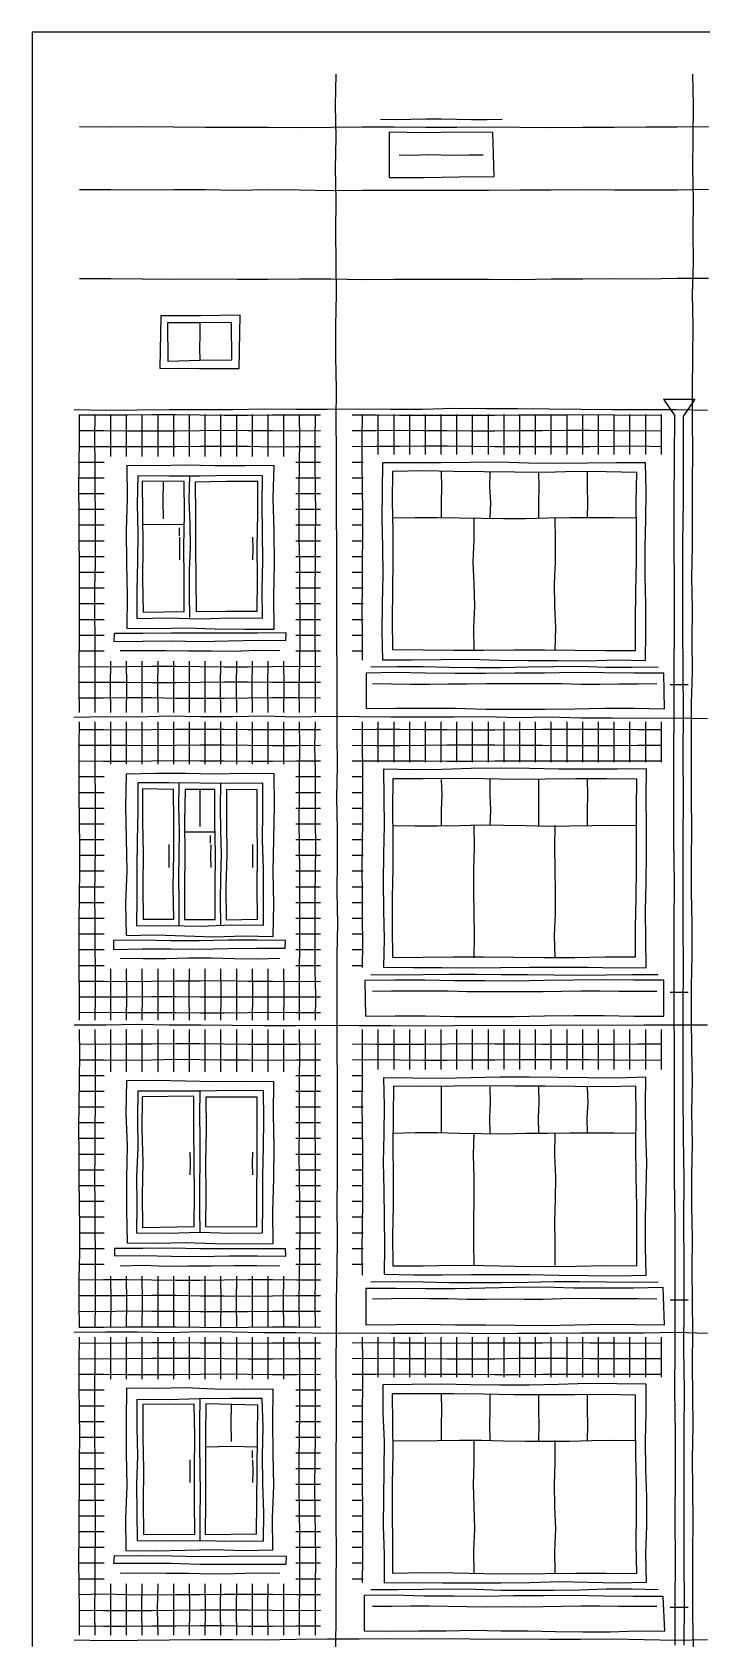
# Model space of a CAD drawing. Header units: millimetres. Extents: x 0 to 165, y 0 to 320.
# Drawn here: x 0 to 63.9, y 166.4 to 320 of the extents above; entities that cross this region are included whole.
import ezdxf

# ---------------------------------------------------------------- set-up
doc = ezdxf.new("R2010")
doc.units = ezdxf.units.MM
for name, color, linetype, true_color in [('01_KARKAS', 1, 'Continuous', 0xd62728), ('02_PROYOMY', 5, 'Continuous', 0x1f5fd6), ('03_BALKONY', 3, 'Continuous', 0x2ca02c), ('04_KLADKA', 32, 'Continuous', 0x8c5a2b), ('06_VODOSTOK', 4, 'Continuous', 0x0f9aa0), ('08_KRYSHA', 8, 'Continuous', 0x444444)]:
    doc.layers.add(name, color=color, linetype=linetype, true_color=true_color)

msp = doc.modelspace()

# ---------------------------------------------------------------- linework, layer by layer
at = {"layer": '01_KARKAS'}
for points in [[(66, 320), (63, 320), (60, 320), (57, 320), (54, 320), (51, 320), (48, 320), (45, 320), (42, 320), (39, 320), (36, 320), (33, 320), (30, 320), (27, 320), (24, 320), (21, 320), (18, 320), (15, 320), (12, 320), (9, 320), (6, 320), (3, 320), (0, 320)], [(0, 320), (0, 316.98), (0, 313.96), (0, 310.94), (0, 307.92), (0, 304.91), (0, 301.89), (0, 298.87), (0, 295.85), (0, 292.83), (0, 289.81), (0, 286.79), (0, 283.77), (0, 280.75), (0, 277.74), (0, 274.72), (0, 271.7), (0, 268.68), (0, 265.66), (0, 262.64), (0, 259.62), (0, 256.6), (0, 253.58), (0, 250.57), (0, 247.55), (0, 244.53), (0, 241.51), (0, 238.49), (0, 235.47), (0, 232.45), (0, 229.43), (0, 226.42), (0, 223.4), (0, 220.38), (0, 217.36), (0, 214.34), (0, 211.32), (0, 208.3), (0, 205.28), (0, 202.26), (0, 199.25), (0, 196.23), (0, 193.21), (0, 190.19), (0, 187.17), (0, 184.15), (0, 181.13), (0, 178.11), (0, 175.09), (0, 172.08), (0, 169.06), (0, 166.04)], [(28.95, 166), (28.99, 169), (28.98, 172), (29.03, 175), (28.98, 178), (28.97, 181), (28.98, 184), (29.03, 187), (29.03, 190), (28.99, 193), (29.01, 196), (29.02, 199), (29.08, 202), (29.1, 205), (29.07, 208), (29.12, 211), (29.1, 214), (29.1, 217), (29.11, 220), (29.08, 223), (29.09, 226), (29.09, 229), (29.07, 232), (29.13, 235), (29.07, 238), (29.12, 241), (29.1, 244), (29.04, 247), (29.12, 250), (29.09, 253), (29.09, 256), (29.09, 259), (29.05, 262), (29.04, 265), (29.05, 268), (29.06, 271), (29.03, 274), (29.03, 277), (29.02, 280), (28.98, 283), (29.01, 286), (28.96, 289), (28.94, 292), (29.03, 295), (28.99, 298), (28.96, 301), (28.98, 304), (28.92, 307), (28.97, 310), (28.93, 313), (29, 316)], [(63.07, 166), (63.01, 169), (63.01, 172), (63.01, 175), (63.04, 178), (63.01, 181), (62.97, 184), (63.03, 187), (62.99, 190), (62.97, 193), (62.99, 196), (62.97, 199), (62.92, 202), (62.97, 205), (62.91, 208), (62.91, 211), (62.96, 214), (62.9, 217), (62.95, 220), (62.9, 223), (62.88, 226), (62.87, 229), (62.92, 232), (62.93, 235), (62.86, 238), (62.88, 241), (62.91, 244), (62.88, 247), (62.88, 250), (62.88, 253), (62.87, 256), (62.95, 259), (62.94, 262), (62.96, 265), (62.91, 268), (62.95, 271), (62.95, 274), (62.98, 277), (63, 280), (62.97, 283), (62.96, 286), (63, 289), (63.04, 292), (62.96, 295), (63.05, 298), (63.02, 301), (63.05, 304), (62.99, 307), (63.03, 310), (63.06, 313), (63, 316)], [(4, 284), (7.02, 283.95), (10.04, 283.99), (13.06, 284), (16.08, 284.01), (19.1, 284), (22.12, 284.07), (25.13, 284.06), (28.15, 284.06), (31.17, 284.07), (34.19, 284.04), (37.21, 284.05), (40.23, 284.13), (43.25, 284.12), (46.27, 284.11), (49.29, 284.07), (52.31, 284.06), (55.33, 284.03), (58.35, 284.02), (61.37, 284), (64.38, 283.96)], [(4, 254.67), (7.02, 254.74), (10.04, 254.69), (13.06, 254.79), (16.08, 254.73), (19.1, 254.73), (22.12, 254.79), (25.13, 254.71), (28.15, 254.78), (31.17, 254.72), (34.19, 254.71), (37.21, 254.7), (40.23, 254.71), (43.25, 254.73), (46.27, 254.65), (49.29, 254.7), (52.31, 254.6), (55.33, 254.61), (58.35, 254.58), (61.37, 254.6), (64.38, 254.55)], [(4, 225.33), (7.02, 225.34), (10.04, 225.38), (13.06, 225.34), (16.08, 225.32), (19.1, 225.29), (22.12, 225.25), (25.13, 225.25), (28.15, 225.28), (31.17, 225.26), (34.19, 225.27), (37.21, 225.22), (40.23, 225.25), (43.25, 225.29), (46.27, 225.26), (49.29, 225.28), (52.31, 225.33), (55.33, 225.3), (58.35, 225.33), (61.37, 225.32), (64.38, 225.31)], [(4, 196), (7.02, 196.03), (10.04, 196.04), (13.06, 195.99), (16.08, 196.06), (19.1, 196.03), (22.12, 195.97), (25.13, 195.98), (28.15, 195.91), (31.17, 195.96), (34.19, 195.91), (37.21, 195.92), (40.23, 195.96), (43.25, 195.89), (46.27, 195.91), (49.29, 195.92), (52.31, 195.95), (55.33, 195.95), (58.35, 195.95), (61.37, 196), (64.38, 195.92)], [(4, 166.67), (7.02, 166.59), (10.04, 166.65), (13.06, 166.66), (16.08, 166.69), (19.1, 166.71), (22.12, 166.67), (25.13, 166.72), (28.15, 166.76), (31.17, 166.76), (34.19, 166.78), (37.21, 166.76), (40.23, 166.78), (43.25, 166.73), (46.27, 166.76), (49.29, 166.72), (52.31, 166.73), (55.33, 166.77), (58.35, 166.69), (61.37, 166.65), (64.38, 166.7)]]:
    msp.add_lwpolyline(points, dxfattribs=at)
at = {"layer": '02_PROYOMY'}
for points in [[(9.02, 278.66), (9.07, 275.56), (8.95, 272.47), (8.98, 269.37), (9.07, 266.27), (9.01, 263.17)], [(23.06, 278.67), (20.26, 278.64), (17.45, 278.64), (14.64, 278.72), (11.83, 278.63), (9.02, 278.66)], [(23.06, 263.07), (23.03, 266.19), (23.11, 269.31), (23.06, 272.43), (22.99, 275.55), (23.06, 278.67)], [(10.06, 277.69), (10, 274.97), (10.06, 272.25), (10.03, 269.53), (9.97, 266.81), (9.97, 264.09)], [(21.95, 277.7), (18.98, 277.73), (16.01, 277.67), (13.04, 277.66), (10.06, 277.69)], [(14.48, 277.16), (10.49, 277.18)], [(10.49, 277.18), (10.53, 274.06), (10.55, 270.94), (10.52, 267.82), (10.58, 264.7)], [(12.52, 273.58), (12.5, 275.32), (12.52, 277.07)], [(14.5, 264.74), (14.5, 267.85), (14.45, 270.95), (14.51, 274.06), (14.48, 277.16)], [(15.04, 264.17), (15.01, 266.42), (15.01, 268.67), (15.08, 270.92), (15.06, 273.17), (14.98, 275.42), (15.04, 277.67)], [(21.51, 277.16), (18.53, 277.16), (15.54, 277.09)], [(15.54, 277.09), (15.57, 274), (15.56, 270.91), (15.61, 267.82), (15.63, 264.74)], [(21.44, 264.77), (21.47, 267.87), (21.44, 270.96), (21.51, 274.06), (21.51, 277.16)], [(21.95, 264.12), (21.93, 266.84), (21.98, 269.55), (21.95, 272.27), (21.93, 274.98), (21.95, 277.7)], [(10.6, 273.08), (12.52, 273.06), (14.44, 273.08)], [(14.04, 271.98), (14.04, 272.73)], [(14.09, 269.68), (14.09, 270.76), (14.09, 271.85)], [(21.05, 269.68), (21.08, 270.76), (21.05, 271.85)], [(10.58, 264.7), (14.5, 264.74)], [(15.63, 264.74), (18.53, 264.79), (21.44, 264.77)], [(24.22, 262.7), (21.49, 262.68), (18.75, 262.67), (16.02, 262.69), (13.28, 262.68), (10.55, 262.65), (7.82, 262.66)], [(9.01, 263.17), (11.82, 263.12), (14.63, 263.19), (17.44, 263.1), (20.25, 263.05), (23.06, 263.07)], [(9.97, 264.09), (12.97, 264.13), (15.96, 264.06), (18.96, 264.13), (21.95, 264.12)], [(24.2, 261.97), (24.22, 262.7)], [(7.82, 262.66), (7.79, 261.88)], [(7.79, 261.88), (10.53, 261.93), (13.26, 261.94), (16, 261.88), (18.73, 261.94), (21.47, 262), (24.2, 261.97)], [(8.4, 261.02), (10.57, 261.02), (12.74, 261.04), (14.91, 261.01), (17.09, 260.99), (19.26, 260.98), (21.43, 261.05), (23.6, 261.02)], [(8.95, 249.24), (8.89, 246.16), (8.95, 243.08), (9.03, 240), (8.91, 236.92), (8.95, 233.84)], [(23.08, 249.28), (20.26, 249.29), (17.43, 249.24), (14.61, 249.3), (11.78, 249.3), (8.95, 249.24)], [(22.98, 233.75), (23.03, 236.85), (22.98, 239.96), (23.04, 243.07), (23.12, 246.17), (23.08, 249.28)], [(10.06, 248.4), (10.06, 245.67), (10.01, 242.95), (9.98, 240.23), (9.99, 237.5), (9.95, 234.78)], [(21.98, 248.36), (19, 248.34), (16.02, 248.38), (13.04, 248.4), (10.06, 248.4)], [(13.48, 247.78), (10.53, 247.83)], [(10.53, 247.83), (10.53, 244.73), (10.59, 241.62), (10.56, 238.52), (10.57, 235.41)], [(13.49, 235.41), (13.45, 238.5), (13.5, 241.6), (13.49, 244.69), (13.48, 247.78)], [(14, 234.83), (14, 237.08), (13.98, 239.33), (14.01, 241.58), (14.05, 243.83), (13.99, 246.08), (14, 248.33)], [(14.58, 247.78), (14.53, 244.68), (14.56, 241.58), (14.53, 238.48), (14.51, 235.38)], [(17.43, 247.77), (14.58, 247.78)], [(16, 244.24), (16.03, 245.99), (16, 247.73)], [(17.46, 235.37), (17.44, 238.47), (17.47, 241.57), (17.42, 244.67), (17.43, 247.77)], [(18, 234.83), (17.97, 237.08), (17.99, 239.33), (18.04, 241.58), (17.99, 243.83), (17.96, 246.08), (18, 248.33)], [(18.53, 247.76), (18.52, 244.66), (18.56, 241.56), (18.47, 238.46), (18.51, 235.35)], [(21.45, 247.74), (18.53, 247.76)], [(21.48, 235.4), (21.44, 238.48), (21.48, 241.57), (21.45, 244.65), (21.45, 247.74)], [(22.07, 234.82), (22.04, 237.53), (22.06, 240.24), (21.97, 242.94), (21.98, 245.65), (21.98, 248.36)], [(14.6, 243.74), (17.4, 243.74)], [(17, 242.64), (17, 243.39)], [(13.05, 240.34), (13.06, 241.43), (13.05, 242.51)], [(17.05, 240.34), (17.03, 241.43), (17.05, 242.51)], [(21.05, 240.34), (21.03, 241.43), (21.05, 242.51)], [(10.57, 235.41), (13.49, 235.41)], [(14.51, 235.38), (17.46, 235.37)], [(18.51, 235.35), (21.48, 235.4)], [(8.95, 233.84), (11.76, 233.9), (14.56, 233.82), (17.37, 233.72), (20.17, 233.81), (22.98, 233.75)], [(9.95, 234.78), (12.98, 234.79), (16.01, 234.75), (19.04, 234.85), (22.07, 234.82)], [(24.15, 233.37), (21.42, 233.4), (18.68, 233.41), (15.95, 233.34), (13.21, 233.33), (10.48, 233.39), (7.74, 233.37)], [(7.74, 233.37), (7.74, 232.52)], [(7.74, 232.52), (10.48, 232.57), (13.21, 232.57), (15.94, 232.53), (18.67, 232.61), (21.4, 232.64), (24.13, 232.64)], [(24.13, 232.64), (24.15, 233.37)], [(8.4, 231.68), (10.57, 231.66), (12.74, 231.65), (14.91, 231.72), (17.09, 231.7), (19.26, 231.66), (21.43, 231.62), (23.6, 231.68)], [(8.99, 219.97), (8.94, 216.88), (9.05, 213.8), (9, 210.7), (8.98, 207.61), (9.04, 204.53)], [(23.04, 219.89), (20.23, 219.92), (17.42, 219.9), (14.61, 219.96), (11.8, 220.02), (8.99, 219.97)], [(22.99, 204.47), (22.96, 207.56), (23.05, 210.64), (23.07, 213.73), (23, 216.81), (23.04, 219.89)], [(10.07, 219.01), (10.05, 216.3), (10.07, 213.6), (9.96, 210.89), (9.97, 208.19), (9.96, 205.48)], [(22.07, 219.04), (19.07, 219.05), (16.07, 219), (13.07, 219), (10.07, 219.01)], [(10.49, 218.47), (10.46, 215.35), (10.54, 212.24), (10.5, 209.12), (10.52, 206.01)], [(15.42, 218.51), (10.49, 218.47)], [(15.44, 206.1), (15.47, 209.2), (15.43, 212.3), (15.41, 215.41), (15.42, 218.51)], [(16, 205.5), (15.99, 207.75), (15.98, 210), (16.01, 212.25), (16.02, 214.5), (15.98, 216.75), (16, 219)], [(16.56, 218.42), (16.58, 215.34), (16.53, 212.26), (16.55, 209.18), (16.54, 206.1)], [(21.46, 218.44), (16.56, 218.42)], [(21.43, 206.07), (21.41, 209.16), (21.45, 212.25), (21.45, 215.35), (21.46, 218.44)], [(21.96, 205.48), (22, 208.19), (21.98, 210.91), (22.05, 213.62), (22.08, 216.33), (22.07, 219.04)], [(15.05, 211.01), (15.08, 212.09), (15.05, 213.18)], [(21.05, 211.01), (21.02, 212.09), (21.05, 213.18)], [(10.52, 206.01), (15.44, 206.1)], [(16.54, 206.1), (21.43, 206.07)], [(9.04, 204.53), (11.83, 204.5), (14.62, 204.57), (17.41, 204.47), (20.2, 204.43), (22.99, 204.47)], [(9.96, 205.48), (12.96, 205.45), (15.96, 205.54), (18.96, 205.46), (21.96, 205.48)], [(7.85, 203.98), (7.84, 203.3)], [(7.84, 203.3), (10.57, 203.33), (13.29, 203.27), (16.02, 203.24), (18.74, 203.3), (21.47, 203.28), (24.2, 203.26)], [(24.14, 203.96), (21.42, 203.97), (18.71, 203.96), (15.99, 203.95), (13.28, 204.02), (10.56, 204), (7.85, 203.98)], [(24.2, 203.26), (24.14, 203.96)], [(8.4, 202.35), (10.57, 202.39), (12.74, 202.32), (14.91, 202.33), (17.09, 202.34), (19.26, 202.37), (21.43, 202.36), (23.6, 202.35)], [(9, 190.66), (8.95, 187.56), (8.96, 184.47), (9.01, 181.37), (8.9, 178.28), (8.93, 175.19)], [(22.99, 190.57), (20.19, 190.55), (17.39, 190.56), (14.6, 190.69), (11.8, 190.64), (9, 190.66)], [(22.95, 175.24), (22.91, 178.3), (23.04, 181.37), (22.97, 184.44), (22.94, 187.5), (22.99, 190.57)], [(9.99, 189.59), (9.99, 186.9), (10.04, 184.21), (9.94, 181.51), (9.99, 178.82), (10, 176.13)], [(21.94, 189.68), (18.95, 189.69), (15.96, 189.66), (12.97, 189.56), (9.99, 189.59)], [(15.45, 189.16), (10.54, 189.11)], [(10.54, 189.11), (10.56, 186.01), (10.61, 182.92), (10.57, 179.82), (10.61, 176.72)], [(15.5, 176.74), (15.46, 179.85), (15.46, 182.95), (15.5, 186.05), (15.45, 189.16)], [(16, 176.17), (16, 178.42), (16.05, 180.67), (16.03, 182.92), (15.97, 185.17), (15.99, 187.42), (16, 189.67)], [(16.55, 189.17), (16.53, 186.05), (16.52, 182.94), (16.54, 179.82), (16.49, 176.7)], [(21.5, 189.06), (16.55, 189.17)], [(19, 185.58), (18.97, 187.32), (19, 189.07)], [(21.4, 176.77), (21.41, 179.84), (21.46, 182.92), (21.48, 185.99), (21.5, 189.06)], [(22.07, 176.11), (22.09, 178.82), (21.98, 181.54), (21.97, 184.25), (22.01, 186.96), (21.94, 189.68)], [(16.6, 185.08), (19, 185.13), (21.4, 185.08)], [(21, 183.98), (21, 184.73)], [(15.05, 181.68), (15.06, 182.76), (15.05, 183.85)], [(21.05, 181.68), (21.06, 182.76), (21.05, 183.85)], [(10.61, 176.72), (15.5, 176.74)], [(16.49, 176.7), (21.4, 176.77)], [(8.93, 175.19), (11.73, 175.15), (14.54, 175.22), (17.34, 175.27), (20.15, 175.2), (22.95, 175.24)], [(10, 176.13), (13.02, 176.11), (16.04, 176.15), (19.05, 176.07), (22.07, 176.11)], [(7.8, 174.65), (7.76, 173.97)], [(7.76, 173.97), (10.5, 173.97), (13.25, 173.98), (15.99, 173.9), (18.74, 173.88), (21.48, 173.89), (24.23, 173.88)], [(24.24, 174.63), (21.5, 174.66), (18.76, 174.62), (16.02, 174.59), (13.28, 174.64), (10.54, 174.67), (7.8, 174.65)], [(24.23, 173.88), (24.24, 174.63)], [(8.4, 173.02), (10.57, 173.05), (12.74, 173.04), (14.91, 173.02), (17.09, 172.97), (19.26, 173), (21.43, 173.07), (23.6, 173.02)]]:
    msp.add_lwpolyline(points, dxfattribs=at)
at = {"layer": '03_BALKONY'}
for points in [[(33.4, 278.94), (33.36, 276.25), (33.35, 273.57), (33.41, 270.88), (33.44, 268.19), (33.36, 265.51), (33.34, 262.82), (33.4, 260.13)], [(58.48, 278.94), (55.69, 278.93), (52.91, 278.9), (50.12, 278.86), (47.33, 278.9), (44.55, 278.98), (41.76, 278.97), (38.97, 278.94), (36.18, 278.92), (33.4, 278.94)], [(34.36, 278.1), (34.33, 275.27), (34.38, 272.44), (34.39, 269.61), (34.35, 266.78), (34.33, 263.95), (34.37, 261.11)], [(57.65, 278.01), (54.74, 278.06), (51.83, 278.09), (48.91, 278.02), (46, 278.03), (43.09, 278.06), (40.18, 278.09), (37.27, 278.15), (34.36, 278.1)], [(39.04, 273.67), (39.03, 275.13), (39.06, 276.6), (39.04, 278.07)], [(43.68, 273.67), (43.73, 275.13), (43.64, 276.6), (43.68, 278.07)], [(48.32, 273.67), (48.3, 275.13), (48.35, 276.6), (48.32, 278.07)], [(52.96, 273.67), (52.97, 275.13), (52.94, 276.6), (52.96, 278.07)], [(58.48, 260.07), (58.52, 262.76), (58.52, 265.46), (58.44, 268.15), (58.45, 270.85), (58.51, 273.55), (58.56, 276.24), (58.48, 278.94)], [(57.53, 261.03), (57.53, 263.86), (57.57, 266.69), (57.64, 269.52), (57.64, 272.35), (57.59, 275.18), (57.65, 278.01)], [(34.4, 273.67), (36.51, 273.7), (38.62, 273.71), (40.73, 273.69), (42.84, 273.66), (44.95, 273.62), (47.05, 273.62), (49.16, 273.69), (51.27, 273.71), (53.38, 273.72), (55.49, 273.7), (57.6, 273.67)], [(42.13, 261.07), (42.11, 263.17), (42.2, 265.27), (42.13, 267.37), (42.06, 269.47), (42.15, 271.57), (42.13, 273.67)], [(49.87, 261.07), (49.92, 263.17), (49.85, 265.27), (49.82, 267.37), (49.9, 269.47), (49.9, 271.57), (49.87, 273.67)], [(33.4, 260.13), (36.18, 260.13), (38.97, 260.18), (41.76, 260.19), (44.54, 260.1), (47.33, 260.08), (50.12, 260.06), (52.91, 260.05), (55.69, 260.13), (58.48, 260.07)], [(34.37, 261.11), (37.27, 261.1), (40.16, 261.07), (43.06, 261.05), (45.95, 261.09), (48.85, 261.09), (51.74, 261.07), (54.64, 261.04), (57.53, 261.03)], [(60.22, 258.86), (57.38, 258.87), (54.54, 258.9), (51.7, 258.92), (48.86, 258.88), (46.02, 258.86), (43.18, 258.82), (40.34, 258.84), (37.5, 258.86), (34.67, 258.92), (31.83, 258.86)], [(31.83, 258.86), (31.83, 255.5)], [(32.3, 259.47), (34.79, 259.5), (37.28, 259.49), (39.77, 259.45), (42.26, 259.4), (44.75, 259.42), (47.25, 259.46), (49.74, 259.51), (52.23, 259.54), (54.72, 259.45), (57.21, 259.45), (59.7, 259.47)], [(60.28, 255.47), (60.22, 258.86)], [(32.45, 257.87), (34.26, 257.85), (36.06, 257.83), (37.87, 257.83), (39.68, 257.85), (41.48, 257.86), (43.29, 257.88), (45.1, 257.89), (46.9, 257.89), (48.71, 257.88), (50.52, 257.88), (52.32, 257.83), (54.13, 257.83), (55.94, 257.85), (57.74, 257.85), (59.55, 257.87)], [(31.83, 255.5), (34.68, 255.54), (37.52, 255.52), (40.37, 255.53), (43.21, 255.44), (46.06, 255.44), (48.9, 255.44), (51.75, 255.47), (54.59, 255.53), (57.44, 255.52), (60.28, 255.47)], [(33.49, 249.72), (33.54, 247.02), (33.57, 244.32), (33.51, 241.62), (33.46, 238.92), (33.51, 236.22), (33.57, 233.52), (33.51, 230.82)], [(58.57, 249.74), (55.78, 249.72), (52.99, 249.7), (50.21, 249.72), (47.42, 249.77), (44.64, 249.81), (41.85, 249.78), (39.06, 249.69), (36.28, 249.66), (33.49, 249.72)], [(58.55, 230.79), (58.53, 233.5), (58.48, 236.21), (58.55, 238.91), (58.58, 241.62), (58.58, 244.33), (58.54, 247.04), (58.57, 249.74)], [(34.38, 248.78), (34.35, 245.94), (34.4, 243.1), (34.38, 240.27), (34.31, 237.43), (34.31, 234.6), (34.35, 231.76)], [(57.67, 248.75), (54.76, 248.8), (51.85, 248.79), (48.94, 248.75), (46.03, 248.73), (43.11, 248.78), (40.2, 248.82), (37.29, 248.78), (34.38, 248.78)], [(39.04, 244.33), (39.02, 245.8), (39.09, 247.27), (39.04, 248.73)], [(43.68, 244.33), (43.72, 245.8), (43.66, 247.27), (43.68, 248.73)], [(48.32, 244.33), (48.31, 245.8), (48.32, 247.27), (48.32, 248.73)], [(52.96, 244.33), (52.96, 245.8), (52.97, 247.27), (52.96, 248.73)], [(57.53, 231.8), (57.53, 234.62), (57.59, 237.45), (57.64, 240.27), (57.62, 243.1), (57.61, 245.93), (57.67, 248.75)], [(34.4, 244.33), (36.51, 244.3), (38.62, 244.32), (40.73, 244.35), (42.84, 244.39), (44.95, 244.38), (47.05, 244.34), (49.16, 244.28), (51.27, 244.29), (53.38, 244.33), (55.49, 244.38), (57.6, 244.33)], [(42.13, 231.73), (42.19, 233.83), (42.13, 235.93), (42.1, 238.03), (42.12, 240.13), (42.17, 242.23), (42.13, 244.33)], [(49.87, 231.73), (49.8, 233.83), (49.9, 235.93), (49.9, 238.03), (49.86, 240.13), (49.84, 242.23), (49.87, 244.33)], [(33.51, 230.82), (36.29, 230.8), (39.07, 230.78), (41.85, 230.75), (44.64, 230.8), (47.42, 230.84), (50.2, 230.84), (52.99, 230.82), (55.77, 230.76), (58.55, 230.79)], [(34.35, 231.76), (37.24, 231.77), (40.14, 231.8), (43.04, 231.81), (45.94, 231.78), (48.84, 231.76), (51.73, 231.75), (54.63, 231.8), (57.53, 231.8)], [(60.22, 229.57), (57.37, 229.57), (54.52, 229.62), (51.67, 229.58), (48.82, 229.56), (45.97, 229.49), (43.12, 229.53), (40.27, 229.51), (37.42, 229.57), (34.58, 229.58), (31.73, 229.54)], [(31.73, 229.54), (31.77, 226.16)], [(32.3, 230.13), (34.79, 230.1), (37.28, 230.12), (39.77, 230.16), (42.26, 230.16), (44.75, 230.14), (47.25, 230.14), (49.74, 230.09), (52.23, 230.06), (54.72, 230.09), (57.21, 230.14), (59.7, 230.13)], [(60.23, 226.14), (60.22, 229.57)], [(32.45, 228.53), (34.26, 228.58), (36.06, 228.56), (37.87, 228.56), (39.68, 228.56), (41.48, 228.49), (43.29, 228.5), (45.1, 228.51), (46.9, 228.5), (48.71, 228.51), (50.52, 228.55), (52.32, 228.57), (54.13, 228.57), (55.94, 228.55), (57.74, 228.55), (59.55, 228.53)], [(31.77, 226.16), (34.62, 226.19), (37.46, 226.19), (40.31, 226.13), (43.16, 226.12), (46, 226.11), (48.85, 226.17), (51.69, 226.21), (54.54, 226.2), (57.39, 226.15), (60.23, 226.14)], [(33.51, 220.26), (33.55, 217.58), (33.53, 214.9), (33.48, 212.23), (33.54, 209.55), (33.57, 206.88), (33.59, 204.2), (33.57, 201.53)], [(58.51, 220.34), (55.73, 220.25), (52.95, 220.28), (50.17, 220.3), (47.4, 220.34), (44.62, 220.34), (41.84, 220.26), (39.07, 220.2), (36.29, 220.25), (33.51, 220.26)], [(58.56, 201.44), (58.49, 204.14), (58.49, 206.84), (58.54, 209.54), (58.6, 212.24), (58.51, 214.94), (58.47, 217.64), (58.51, 220.34)], [(34.44, 219.47), (34.41, 216.61), (34.39, 213.76), (34.43, 210.9), (34.43, 208.05), (34.37, 205.19), (34.38, 202.34)], [(57.56, 219.46), (54.67, 219.42), (51.78, 219.44), (48.89, 219.47), (46, 219.49), (43.11, 219.5), (40.22, 219.46), (37.33, 219.44), (34.44, 219.47)], [(39.04, 215), (39.03, 216.47), (39.03, 217.93), (39.04, 219.4)], [(43.68, 215), (43.64, 216.47), (43.71, 217.93), (43.68, 219.4)], [(48.32, 215), (48.27, 216.47), (48.34, 217.93), (48.32, 219.4)], [(52.96, 215), (52.91, 216.47), (53.01, 217.93), (52.96, 219.4)], [(57.65, 202.33), (57.66, 205.19), (57.67, 208.04), (57.6, 210.9), (57.55, 213.75), (57.6, 216.61), (57.56, 219.46)], [(34.4, 215), (36.51, 215.05), (38.62, 215.06), (40.73, 214.98), (42.84, 214.95), (44.95, 214.93), (47.05, 214.98), (49.16, 215), (51.27, 215.02), (53.38, 215.02), (55.49, 215.01), (57.6, 215)], [(42.13, 202.4), (42.1, 204.5), (42.11, 206.6), (42.16, 208.7), (42.13, 210.8), (42.09, 212.9), (42.13, 215)], [(49.87, 202.4), (49.86, 204.5), (49.84, 206.6), (49.89, 208.7), (49.93, 210.8), (49.85, 212.9), (49.87, 215)], [(33.57, 201.53), (36.35, 201.48), (39.12, 201.47), (41.9, 201.5), (44.67, 201.51), (47.45, 201.5), (50.23, 201.45), (53, 201.42), (55.78, 201.4), (58.56, 201.44)], [(34.38, 202.34), (37.29, 202.35), (40.2, 202.39), (43.11, 202.38), (46.01, 202.3), (48.92, 202.29), (51.83, 202.3), (54.74, 202.36), (57.65, 202.33)], [(31.82, 200.18), (31.81, 196.72)], [(60.16, 200.26), (57.33, 200.2), (54.49, 200.22), (51.66, 200.21), (48.82, 200.29), (45.99, 200.28), (43.16, 200.21), (40.32, 200.16), (37.49, 200.13), (34.66, 200.17), (31.82, 200.18)], [(32.3, 200.8), (34.79, 200.85), (37.28, 200.8), (39.77, 200.75), (42.26, 200.76), (44.75, 200.75), (47.25, 200.79), (49.74, 200.85), (52.23, 200.84), (54.72, 200.8), (57.21, 200.77), (59.7, 200.8)], [(60.3, 196.7), (60.16, 200.26)], [(32.45, 199.2), (34.26, 199.23), (36.06, 199.26), (37.87, 199.22), (39.68, 199.21), (41.48, 199.17), (43.29, 199.17), (45.1, 199.18), (46.9, 199.15), (48.71, 199.17), (50.52, 199.22), (52.32, 199.24), (54.13, 199.22), (55.94, 199.22), (57.74, 199.23), (59.55, 199.2)], [(31.81, 196.72), (34.66, 196.75), (37.51, 196.78), (40.36, 196.72), (43.21, 196.7), (46.05, 196.67), (48.9, 196.66), (51.75, 196.71), (54.6, 196.77), (57.45, 196.75), (60.3, 196.7)], [(33.45, 190.99), (33.42, 188.29), (33.55, 185.6), (33.53, 182.9), (33.49, 180.2), (33.48, 177.5), (33.56, 174.81), (33.57, 172.11)], [(58.54, 191.06), (55.75, 191.1), (52.96, 191.11), (50.18, 191.02), (47.39, 190.97), (44.6, 190.97), (41.81, 191), (39.03, 191.06), (36.24, 191.01), (33.45, 190.99)], [(58.57, 172.16), (58.52, 174.86), (58.61, 177.56), (58.6, 180.26), (58.5, 182.96), (58.47, 185.66), (58.56, 188.36), (58.54, 191.06)], [(57.54, 190.01), (54.64, 190.07), (51.74, 190.05), (48.83, 190.04), (45.93, 190.04), (43.03, 190.09), (40.13, 190.13), (37.23, 190.13), (34.32, 190.13)], [(34.32, 190.13), (34.35, 187.28), (34.38, 184.44), (34.32, 181.59), (34.34, 178.74), (34.37, 175.89), (34.37, 173.04)], [(39.04, 185.67), (39.03, 187.13), (39.05, 188.6), (39.04, 190.07)], [(43.68, 185.67), (43.65, 187.13), (43.67, 188.6), (43.68, 190.07)], [(48.32, 185.67), (48.33, 187.13), (48.3, 188.6), (48.32, 190.07)], [(52.96, 185.67), (52.98, 187.13), (52.94, 188.6), (52.96, 190.07)], [(57.65, 172.99), (57.58, 175.83), (57.64, 178.66), (57.63, 181.5), (57.56, 184.34), (57.52, 187.18), (57.54, 190.01)], [(34.4, 185.67), (36.51, 185.65), (38.62, 185.68), (40.73, 185.71), (42.84, 185.72), (44.95, 185.66), (47.05, 185.63), (49.16, 185.61), (51.27, 185.63), (53.38, 185.69), (55.49, 185.72), (57.6, 185.67)], [(42.13, 173.07), (42.1, 175.17), (42.2, 177.27), (42.13, 179.37), (42.08, 181.47), (42.13, 183.57), (42.13, 185.67)], [(49.87, 173.07), (49.85, 175.17), (49.92, 177.27), (49.84, 179.37), (49.82, 181.47), (49.87, 183.57), (49.87, 185.67)], [(33.57, 172.11), (36.35, 172.15), (39.13, 172.09), (41.91, 172.09), (44.68, 172.09), (47.46, 172.14), (50.24, 172.22), (53.01, 172.18), (55.79, 172.11), (58.57, 172.16)], [(34.37, 173.04), (37.28, 173.09), (40.19, 173.06), (43.1, 172.99), (46.01, 172.97), (48.92, 172.98), (51.83, 173.03), (54.74, 173.04), (57.65, 172.99)], [(60.17, 170.79), (57.32, 170.79), (54.47, 170.84), (51.62, 170.88), (48.77, 170.85), (45.91, 170.85), (43.06, 170.81), (40.21, 170.82), (37.36, 170.84), (34.5, 170.93), (31.65, 170.89)], [(31.65, 170.89), (31.65, 167.53)], [(32.3, 171.47), (34.79, 171.46), (37.28, 171.5), (39.77, 171.52), (42.26, 171.49), (44.75, 171.42), (47.25, 171.4), (49.74, 171.4), (52.23, 171.44), (54.72, 171.53), (57.21, 171.52), (59.7, 171.47)], [(60.33, 167.49), (60.17, 170.79)], [(32.45, 169.87), (34.26, 169.88), (36.06, 169.9), (37.87, 169.91), (39.68, 169.88), (41.48, 169.86), (43.29, 169.83), (45.1, 169.85), (46.9, 169.82), (48.71, 169.84), (50.52, 169.89), (52.32, 169.9), (54.13, 169.92), (55.94, 169.88), (57.74, 169.88), (59.55, 169.87)], [(31.65, 167.53), (34.26, 167.48), (36.87, 167.52), (39.47, 167.52), (42.08, 167.58), (44.69, 167.54), (47.3, 167.53), (49.9, 167.47), (52.51, 167.43), (55.12, 167.44), (57.72, 167.52), (60.33, 167.49)]]:
    msp.add_lwpolyline(points, dxfattribs=at)
at = {"layer": '04_KLADKA'}
for points in [[(4.5, 255.12), (4.48, 257.49), (4.47, 259.86), (4.5, 262.22), (4.52, 264.59), (4.52, 266.96), (4.51, 269.33), (4.49, 271.7), (4.47, 274.07), (4.46, 276.44), (4.48, 278.81), (4.51, 281.18), (4.5, 283.55)], [(4.5, 283.5), (6.8, 283.5), (9.1, 283.51), (11.4, 283.54), (13.7, 283.53), (16, 283.51), (18.3, 283.48), (20.6, 283.47), (22.9, 283.51), (25.2, 283.52), (27.5, 283.5)], [(6, 255.12), (6, 257.49), (6, 259.86), (5.99, 262.22), (5.96, 264.59), (5.97, 266.96), (6.02, 269.33), (6.02, 271.7), (6.04, 274.07), (6.01, 276.44), (5.99, 278.81), (5.97, 281.18), (6, 283.55)], [(7.5, 279.52), (7.5, 283.55)], [(9, 279.52), (9, 283.55)], [(10.5, 279.52), (10.5, 283.55)], [(12, 279.52), (12, 283.55)], [(13.5, 279.52), (13.5, 283.55)], [(15, 279.52), (15, 283.55)], [(16.5, 279.52), (16.5, 283.55)], [(18, 279.52), (18, 283.55)], [(19.5, 279.52), (19.5, 283.55)], [(21, 279.52), (21, 283.55)], [(22.5, 279.52), (22.5, 283.55)], [(24, 279.52), (24, 283.55)], [(25.5, 255.12), (25.47, 257.49), (25.51, 259.86), (25.54, 262.22), (25.54, 264.59), (25.53, 266.96), (25.51, 269.33), (25.46, 271.7), (25.46, 274.07), (25.47, 276.44), (25.5, 278.81), (25.52, 281.18), (25.5, 283.55)], [(27, 255.12), (27.02, 257.49), (27, 259.86), (26.97, 262.22), (26.98, 264.59), (26.99, 266.96), (27.02, 269.33), (27.02, 271.7), (27.03, 274.07), (27.01, 276.44), (26.98, 278.81), (26.99, 281.18), (27, 283.55)], [(30.5, 283.5), (32.77, 283.52), (35.04, 283.49), (37.31, 283.48), (39.58, 283.46), (41.85, 283.47), (44.12, 283.48), (46.38, 283.5), (48.65, 283.52), (50.92, 283.52), (53.19, 283.54), (55.46, 283.5), (57.73, 283.49), (60, 283.5)], [(31.5, 260.12), (31.51, 262.46), (31.47, 264.8), (31.48, 267.15), (31.49, 269.49), (31.52, 271.83), (31.53, 274.18), (31.51, 276.52), (31.47, 278.86), (31.47, 281.21), (31.5, 283.55)], [(33, 279.72), (33, 283.55)], [(34.5, 279.72), (34.5, 283.55)], [(36, 279.72), (36, 283.55)], [(37.5, 279.72), (37.5, 283.55)], [(39, 279.72), (39, 283.55)], [(40.5, 279.72), (40.5, 283.55)], [(42, 279.72), (42, 283.55)], [(43.5, 279.72), (43.5, 283.55)], [(45, 279.72), (45, 283.55)], [(46.5, 279.72), (46.5, 283.55)], [(48, 279.72), (48, 283.55)], [(49.5, 279.72), (49.5, 283.55)], [(51, 279.72), (51, 283.55)], [(52.5, 279.72), (52.5, 283.55)], [(54, 279.72), (54, 283.55)], [(55.5, 279.72), (55.5, 283.55)], [(57, 279.72), (57, 283.55)], [(58.5, 279.72), (58.5, 283.55)], [(60, 279.72), (60, 283.55)], [(4.5, 282), (6.8, 282.01), (9.1, 281.97), (11.4, 281.98), (13.7, 281.98), (16, 282), (18.3, 282.03), (20.6, 282.02), (22.9, 282), (25.2, 281.97), (27.5, 282)], [(30.5, 282), (32.77, 282.01), (35.04, 282.03), (37.31, 282), (39.58, 282), (41.85, 281.98), (44.12, 281.97), (46.38, 282), (48.65, 282.01), (50.92, 282.03), (53.19, 282.03), (55.46, 282.02), (57.73, 281.99), (60, 282)], [(4.5, 280.5), (6.8, 280.49), (9.1, 280.47), (11.4, 280.49), (13.7, 280.5), (16, 280.52), (18.3, 280.53), (20.6, 280.51), (22.9, 280.46), (25.2, 280.49), (27.5, 280.5)], [(30.5, 280.5), (32.77, 280.51), (35.04, 280.51), (37.31, 280.54), (39.58, 280.54), (41.85, 280.51), (44.12, 280.5), (46.38, 280.49), (48.65, 280.48), (50.92, 280.48), (53.19, 280.49), (55.46, 280.51), (57.73, 280.54), (60, 280.5)], [(4.5, 279), (6.85, 279)], [(25.15, 279), (27.5, 279)], [(30.5, 279), (31.55, 279)], [(4.5, 277.5), (6.85, 277.5)], [(25.15, 277.5), (27.5, 277.5)], [(30.5, 277.5), (31.55, 277.5)], [(4.5, 276), (6.85, 276)], [(25.15, 276), (27.5, 276)], [(30.5, 276), (31.55, 276)], [(4.5, 274.5), (6.85, 274.5)], [(25.15, 274.5), (27.5, 274.5)], [(30.5, 274.5), (31.55, 274.5)], [(4.5, 273), (6.85, 273)], [(25.15, 273), (27.5, 273)], [(30.5, 273), (31.55, 273)], [(4.5, 271.5), (6.85, 271.5)], [(25.15, 271.5), (27.5, 271.5)], [(30.5, 271.5), (31.55, 271.5)], [(4.5, 270), (6.85, 270)], [(25.15, 270), (27.5, 270)], [(30.5, 270), (31.55, 270)], [(4.5, 268.5), (6.85, 268.5)], [(25.15, 268.5), (27.5, 268.5)], [(30.5, 268.5), (31.55, 268.5)], [(4.5, 267), (6.85, 267)], [(25.15, 267), (27.5, 267)], [(30.5, 267), (31.55, 267)], [(4.5, 265.5), (6.85, 265.5)], [(25.15, 265.5), (27.5, 265.5)], [(30.5, 265.5), (31.55, 265.5)], [(4.5, 264), (6.85, 264)], [(25.15, 264), (27.5, 264)], [(30.5, 264), (31.55, 264)], [(4.5, 262.5), (6.85, 262.5)], [(25.15, 262.5), (27.5, 262.5)], [(30.5, 262.5), (31.55, 262.5)], [(4.5, 261), (6.85, 261)], [(7.5, 255.12), (7.47, 257.57), (7.5, 260.02)], [(9, 255.12), (9.02, 257.57), (9, 260.02)], [(10.5, 255.12), (10.5, 257.57), (10.5, 260.02)], [(12, 255.12), (11.97, 257.57), (12, 260.02)], [(13.5, 255.12), (13.52, 257.57), (13.5, 260.02)], [(15, 255.12), (15.01, 257.57), (15, 260.02)], [(16.5, 255.12), (16.5, 257.57), (16.5, 260.02)], [(18, 255.12), (17.97, 257.57), (18, 260.02)], [(19.5, 255.12), (19.49, 257.57), (19.5, 260.02)], [(21, 255.12), (20.99, 257.57), (21, 260.02)], [(22.5, 255.12), (22.47, 257.57), (22.5, 260.02)], [(24, 255.12), (24.02, 257.57), (24, 260.02)], [(25.15, 261), (27.5, 261)], [(30.5, 261), (31.55, 261)], [(4.5, 259.5), (6.8, 259.47), (9.1, 259.51), (11.4, 259.52), (13.7, 259.52), (16, 259.49), (18.3, 259.47), (20.6, 259.47), (22.9, 259.49), (25.2, 259.53), (27.5, 259.5)], [(4.5, 258), (6.8, 258.01), (9.1, 258.01), (11.4, 257.98), (13.7, 257.99), (16, 258), (18.3, 258.03), (20.6, 258.03), (22.9, 258.02), (25.2, 258), (27.5, 258)], [(4.5, 256.5), (6.8, 256.52), (9.1, 256.53), (11.4, 256.53), (13.7, 256.48), (16, 256.47), (18.3, 256.49), (20.6, 256.51), (22.9, 256.54), (25.2, 256.53), (27.5, 256.5)], [(4.5, 225.78), (4.51, 228.15), (4.47, 230.52), (4.48, 232.89), (4.47, 235.26), (4.51, 237.63), (4.53, 240), (4.53, 242.37), (4.52, 244.74), (4.49, 247.11), (4.47, 249.48), (4.47, 251.85), (4.5, 254.22)], [(4.5, 253.5), (6.8, 253.49), (9.1, 253.46), (11.4, 253.48), (13.7, 253.52), (16, 253.53), (18.3, 253.51), (20.6, 253.49), (22.9, 253.48), (25.2, 253.48), (27.5, 253.5)], [(6, 225.78), (6.03, 228.15), (6.02, 230.52), (6, 232.89), (5.99, 235.26), (5.96, 237.63), (5.99, 240), (6.02, 242.37), (6.03, 244.74), (6.04, 247.11), (6, 249.48), (6, 251.85), (6, 254.22)], [(7.5, 250.18), (7.5, 254.22)], [(9, 250.18), (9, 254.22)], [(10.5, 250.18), (10.5, 254.22)], [(12, 250.18), (12, 254.22)], [(13.5, 250.18), (13.5, 254.22)], [(15, 250.18), (15, 254.22)], [(16.5, 250.18), (16.5, 254.22)], [(18, 250.18), (18, 254.22)], [(19.5, 250.18), (19.5, 254.22)], [(21, 250.18), (21, 254.22)], [(22.5, 250.18), (22.5, 254.22)], [(24, 250.18), (24, 254.22)], [(25.5, 225.78), (25.48, 228.15), (25.5, 230.52), (25.52, 232.89), (25.52, 235.26), (25.52, 237.63), (25.51, 240), (25.49, 242.37), (25.46, 244.74), (25.48, 247.11), (25.5, 249.48), (25.51, 251.85), (25.5, 254.22)], [(27, 225.78), (27.03, 228.15), (26.99, 230.52), (26.98, 232.89), (26.97, 235.26), (26.99, 237.63), (27, 240), (27.03, 242.37), (27.02, 244.74), (27.01, 247.11), (27, 249.48), (26.96, 251.85), (27, 254.22)], [(30.5, 253.5), (32.77, 253.53), (35.04, 253.52), (37.31, 253.5), (39.58, 253.48), (41.85, 253.46), (44.12, 253.47), (46.38, 253.48), (48.65, 253.52), (50.92, 253.53), (53.19, 253.54), (55.46, 253.51), (57.73, 253.49), (60, 253.5)], [(31.5, 230.78), (31.52, 233.13), (31.48, 235.47), (31.48, 237.81), (31.47, 240.16), (31.5, 242.5), (31.53, 244.84), (31.52, 247.19), (31.52, 249.53), (31.5, 251.87), (31.5, 254.22)], [(33, 250.38), (33, 254.22)], [(34.5, 250.38), (34.5, 254.22)], [(36, 250.38), (36, 254.22)], [(37.5, 250.38), (37.5, 254.22)], [(39, 250.38), (39, 254.22)], [(40.5, 250.38), (40.5, 254.22)], [(42, 250.38), (42, 254.22)], [(43.5, 250.38), (43.5, 254.22)], [(45, 250.38), (45, 254.22)], [(46.5, 250.38), (46.5, 254.22)], [(48, 250.38), (48, 254.22)], [(49.5, 250.38), (49.5, 254.22)], [(51, 250.38), (51, 254.22)], [(52.5, 250.38), (52.5, 254.22)], [(54, 250.38), (54, 254.22)], [(55.5, 250.38), (55.5, 254.22)], [(57, 250.38), (57, 254.22)], [(58.5, 250.38), (58.5, 254.22)], [(60, 250.38), (60, 254.22)], [(4.5, 252), (6.8, 252), (9.1, 251.99), (11.4, 251.97), (13.7, 252), (16, 252.03), (18.3, 252.02), (20.6, 252.01), (22.9, 251.98), (25.2, 251.96), (27.5, 252)], [(30.5, 252), (32.77, 251.98), (35.04, 251.97), (37.31, 252), (39.58, 252.03), (41.85, 252.03), (44.12, 252.02), (46.38, 252), (48.65, 251.99), (50.92, 251.96), (53.19, 251.98), (55.46, 251.98), (57.73, 252.01), (60, 252)], [(4.5, 250.5), (6.8, 250.48), (9.1, 250.48), (11.4, 250.51), (13.7, 250.54), (16, 250.51), (18.3, 250.49), (20.6, 250.46), (22.9, 250.48), (25.2, 250.51), (27.5, 250.5)], [(30.5, 250.5), (32.77, 250.51), (35.04, 250.5), (37.31, 250.5), (39.58, 250.46), (41.85, 250.48), (44.12, 250.49), (46.38, 250.5), (48.65, 250.52), (50.92, 250.52), (53.19, 250.51), (55.46, 250.5), (57.73, 250.49), (60, 250.5)], [(4.5, 249), (6.85, 249)], [(25.15, 249), (27.5, 249)], [(30.5, 249), (31.55, 249)], [(4.5, 247.5), (6.85, 247.5)], [(25.15, 247.5), (27.5, 247.5)], [(30.5, 247.5), (31.55, 247.5)], [(4.5, 246), (6.85, 246)], [(25.15, 246), (27.5, 246)], [(30.5, 246), (31.55, 246)], [(4.5, 244.5), (6.85, 244.5)], [(25.15, 244.5), (27.5, 244.5)], [(30.5, 244.5), (31.55, 244.5)], [(4.5, 243), (6.85, 243)], [(25.15, 243), (27.5, 243)], [(30.5, 243), (31.55, 243)], [(4.5, 241.5), (6.85, 241.5)], [(25.15, 241.5), (27.5, 241.5)], [(30.5, 241.5), (31.55, 241.5)], [(4.5, 240), (6.85, 240)], [(25.15, 240), (27.5, 240)], [(30.5, 240), (31.55, 240)], [(4.5, 238.5), (6.85, 238.5)], [(25.15, 238.5), (27.5, 238.5)], [(30.5, 238.5), (31.55, 238.5)], [(4.5, 237), (6.85, 237)], [(25.15, 237), (27.5, 237)], [(30.5, 237), (31.55, 237)], [(4.5, 235.5), (6.85, 235.5)], [(25.15, 235.5), (27.5, 235.5)], [(30.5, 235.5), (31.55, 235.5)], [(4.5, 234), (6.85, 234)], [(25.15, 234), (27.5, 234)], [(30.5, 234), (31.55, 234)], [(4.5, 232.5), (6.85, 232.5)], [(25.15, 232.5), (27.5, 232.5)], [(30.5, 232.5), (31.55, 232.5)], [(4.5, 231), (6.85, 231)], [(7.5, 225.78), (7.49, 228.23), (7.5, 230.68)], [(9, 225.78), (9.03, 228.23), (9, 230.68)], [(10.5, 225.78), (10.51, 228.23), (10.5, 230.68)], [(12, 225.78), (12, 228.23), (12, 230.68)], [(13.5, 225.78), (13.5, 228.23), (13.5, 230.68)], [(15, 225.78), (14.96, 228.23), (15, 230.68)], [(16.5, 225.78), (16.49, 228.23), (16.5, 230.68)], [(18, 225.78), (18.02, 228.23), (18, 230.68)], [(19.5, 225.78), (19.51, 228.23), (19.5, 230.68)], [(21, 225.78), (21.03, 228.23), (21, 230.68)], [(22.5, 225.78), (22.51, 228.23), (22.5, 230.68)], [(24, 225.78), (24.03, 228.23), (24, 230.68)], [(25.15, 231), (27.5, 231)], [(30.5, 231), (31.55, 231)], [(4.5, 229.5), (6.8, 229.5), (9.1, 229.46), (11.4, 229.48), (13.7, 229.51), (16, 229.51), (18.3, 229.54), (20.6, 229.5), (22.9, 229.48), (25.2, 229.47), (27.5, 229.5)], [(4.5, 228), (6.8, 227.98), (9.1, 228), (11.4, 228.02), (13.7, 228.03), (16, 228.01), (18.3, 227.98), (20.6, 227.98), (22.9, 228), (25.2, 228.01), (27.5, 228)], [(4.5, 226.5), (6.8, 226.53), (9.1, 226.51), (11.4, 226.51), (13.7, 226.49), (16, 226.46), (18.3, 226.48), (20.6, 226.51), (22.9, 226.53), (25.2, 226.5), (27.5, 226.5)], [(4.5, 196.45), (4.49, 198.82), (4.49, 201.19), (4.53, 203.56), (4.53, 205.93), (4.51, 208.3), (4.49, 210.67), (4.48, 213.04), (4.46, 215.41), (4.47, 217.77), (4.5, 220.14), (4.54, 222.51), (4.5, 224.88)], [(6, 196.45), (6.03, 198.82), (6.03, 201.19), (6.04, 203.56), (6, 205.93), (6, 208.3), (5.96, 210.67), (5.99, 213.04), (6, 215.41), (6.02, 217.77), (6.02, 220.14), (6.04, 222.51), (6, 224.88)], [(7.5, 220.85), (7.5, 224.88)], [(9, 220.85), (9, 224.88)], [(10.5, 220.85), (10.5, 224.88)], [(12, 220.85), (12, 224.88)], [(13.5, 220.85), (13.5, 224.88)], [(15, 220.85), (15, 224.88)], [(16.5, 220.85), (16.5, 224.88)], [(18, 220.85), (18, 224.88)], [(19.5, 220.85), (19.5, 224.88)], [(21, 220.85), (21, 224.88)], [(22.5, 220.85), (22.5, 224.88)], [(24, 220.85), (24, 224.88)], [(25.5, 196.45), (25.47, 198.82), (25.5, 201.19), (25.53, 203.56), (25.54, 205.93), (25.53, 208.3), (25.49, 210.67), (25.47, 213.04), (25.48, 215.41), (25.48, 217.77), (25.49, 220.14), (25.51, 222.51), (25.5, 224.88)], [(27, 196.45), (26.98, 198.82), (27.01, 201.19), (27.01, 203.56), (27.02, 205.93), (27.01, 208.3), (27, 210.67), (27, 213.04), (26.97, 215.41), (26.97, 217.77), (27, 220.14), (27.01, 222.51), (27, 224.88)], [(31.5, 201.45), (31.46, 203.79), (31.5, 206.14), (31.52, 208.48), (31.54, 210.82), (31.52, 213.17), (31.49, 215.51), (31.47, 217.85), (31.49, 220.2), (31.51, 222.54), (31.5, 224.88)], [(33, 221.05), (33, 224.88)], [(34.5, 221.05), (34.5, 224.88)], [(36, 221.05), (36, 224.88)], [(37.5, 221.05), (37.5, 224.88)], [(39, 221.05), (39, 224.88)], [(40.5, 221.05), (40.5, 224.88)], [(42, 221.05), (42, 224.88)], [(43.5, 221.05), (43.5, 224.88)], [(45, 221.05), (45, 224.88)], [(46.5, 221.05), (46.5, 224.88)], [(48, 221.05), (48, 224.88)], [(49.5, 221.05), (49.5, 224.88)], [(51, 221.05), (51, 224.88)], [(52.5, 221.05), (52.5, 224.88)], [(54, 221.05), (54, 224.88)], [(55.5, 221.05), (55.5, 224.88)], [(57, 221.05), (57, 224.88)], [(58.5, 221.05), (58.5, 224.88)], [(60, 221.05), (60, 224.88)], [(4.5, 223.5), (6.8, 223.48), (9.1, 223.5), (11.4, 223.51), (13.7, 223.54), (16, 223.53), (18.3, 223.51), (20.6, 223.49), (22.9, 223.48), (25.2, 223.48), (27.5, 223.5)], [(30.5, 223.5), (32.77, 223.47), (35.04, 223.49), (37.31, 223.49), (39.58, 223.51), (41.85, 223.53), (44.12, 223.51), (46.38, 223.51), (48.65, 223.49), (50.92, 223.48), (53.19, 223.47), (55.46, 223.47), (57.73, 223.5), (60, 223.5)], [(4.5, 222), (6.8, 221.98), (9.1, 221.97), (11.4, 222), (13.7, 222.04), (16, 222.02), (18.3, 221.99), (20.6, 221.98), (22.9, 221.97), (25.2, 222), (27.5, 222)], [(30.5, 222), (32.77, 222.01), (35.04, 222), (37.31, 221.97), (39.58, 221.97), (41.85, 221.99), (44.12, 222), (46.38, 222.03), (48.65, 222.03), (50.92, 222.01), (53.19, 222.02), (55.46, 221.99), (57.73, 221.96), (60, 222)], [(4.5, 220.5), (6.85, 220.5)], [(25.15, 220.5), (27.5, 220.5)], [(30.5, 220.5), (31.55, 220.5)], [(4.5, 219), (6.85, 219)], [(25.15, 219), (27.5, 219)], [(30.5, 219), (31.55, 219)], [(4.5, 217.5), (6.85, 217.5)], [(25.15, 217.5), (27.5, 217.5)], [(30.5, 217.5), (31.55, 217.5)], [(4.5, 216), (6.85, 216)], [(25.15, 216), (27.5, 216)], [(30.5, 216), (31.55, 216)], [(4.5, 214.5), (6.85, 214.5)], [(25.15, 214.5), (27.5, 214.5)], [(30.5, 214.5), (31.55, 214.5)], [(4.5, 213), (6.85, 213)], [(25.15, 213), (27.5, 213)], [(30.5, 213), (31.55, 213)], [(4.5, 211.5), (6.85, 211.5)], [(25.15, 211.5), (27.5, 211.5)], [(30.5, 211.5), (31.55, 211.5)], [(4.5, 210), (6.85, 210)], [(25.15, 210), (27.5, 210)], [(30.5, 210), (31.55, 210)], [(4.5, 208.5), (6.85, 208.5)], [(25.15, 208.5), (27.5, 208.5)], [(30.5, 208.5), (31.55, 208.5)], [(4.5, 207), (6.85, 207)], [(25.15, 207), (27.5, 207)], [(30.5, 207), (31.55, 207)], [(4.5, 205.5), (6.85, 205.5)], [(25.15, 205.5), (27.5, 205.5)], [(30.5, 205.5), (31.55, 205.5)], [(4.5, 204), (6.85, 204)], [(25.15, 204), (27.5, 204)], [(30.5, 204), (31.55, 204)], [(4.5, 202.5), (6.85, 202.5)], [(7.5, 196.45), (7.52, 198.9), (7.5, 201.35)], [(9, 196.45), (9.03, 198.9), (9, 201.35)], [(10.5, 196.45), (10.53, 198.9), (10.5, 201.35)], [(12, 196.45), (12, 198.9), (12, 201.35)], [(13.5, 196.45), (13.51, 198.9), (13.5, 201.35)], [(15, 196.45), (14.99, 198.9), (15, 201.35)], [(16.5, 196.45), (16.48, 198.9), (16.5, 201.35)], [(18, 196.45), (18.02, 198.9), (18, 201.35)], [(19.5, 196.45), (19.49, 198.9), (19.5, 201.35)], [(21, 196.45), (21.02, 198.9), (21, 201.35)], [(22.5, 196.45), (22.49, 198.9), (22.5, 201.35)], [(24, 196.45), (23.97, 198.9), (24, 201.35)], [(25.15, 202.5), (27.5, 202.5)], [(30.5, 202.5), (31.55, 202.5)], [(4.5, 201), (6.8, 201.04), (9.1, 201.03), (11.4, 200.99), (13.7, 200.98), (16, 200.98), (18.3, 200.99), (20.6, 201.04), (22.9, 201.03), (25.2, 201.01), (27.5, 201)], [(4.5, 199.5), (6.8, 199.5), (9.1, 199.51), (11.4, 199.53), (13.7, 199.53), (16, 199.49), (18.3, 199.47), (20.6, 199.46), (22.9, 199.48), (25.2, 199.52), (27.5, 199.5)], [(4.5, 198), (6.8, 197.99), (9.1, 198.04), (11.4, 198.03), (13.7, 198.02), (16, 197.98), (18.3, 197.97), (20.6, 197.97), (22.9, 198), (25.2, 198.01), (27.5, 198)], [(4.5, 167.12), (4.51, 169.49), (4.48, 171.86), (4.46, 174.22), (4.48, 176.59), (4.49, 178.96), (4.52, 181.33), (4.52, 183.7), (4.53, 186.07), (4.5, 188.44), (4.48, 190.81), (4.47, 193.18), (4.5, 195.55)], [(4.5, 196.5), (6.8, 196.5), (9.1, 196.52), (11.4, 196.53), (13.7, 196.51), (16, 196.48), (18.3, 196.47), (20.6, 196.49), (22.9, 196.52), (25.2, 196.52), (27.5, 196.5)], [(6, 167.12), (5.98, 169.49), (6, 171.86), (6.01, 174.22), (6.04, 176.59), (6.03, 178.96), (6.01, 181.33), (5.99, 183.7), (5.97, 186.07), (5.96, 188.44), (5.97, 190.81), (6, 193.18), (6, 195.55)], [(7.5, 191.52), (7.5, 195.55)], [(9, 191.52), (9, 195.55)], [(10.5, 191.52), (10.5, 195.55)], [(12, 191.52), (12, 195.55)], [(13.5, 191.52), (13.5, 195.55)], [(15, 191.52), (15, 195.55)], [(16.5, 191.52), (16.5, 195.55)], [(18, 191.52), (18, 195.55)], [(19.5, 191.52), (19.5, 195.55)], [(21, 191.52), (21, 195.55)], [(22.5, 191.52), (22.5, 195.55)], [(24, 191.52), (24, 195.55)], [(25.5, 167.12), (25.48, 169.49), (25.53, 171.86), (25.53, 174.22), (25.53, 176.59), (25.49, 178.96), (25.47, 181.33), (25.47, 183.7), (25.49, 186.07), (25.51, 188.44), (25.52, 190.81), (25.52, 193.18), (25.5, 195.55)], [(27, 167.12), (27.01, 169.49), (27.02, 171.86), (27.03, 174.22), (27, 176.59), (26.98, 178.96), (26.96, 181.33), (26.98, 183.7), (27, 186.07), (27.02, 188.44), (27.02, 190.81), (27.01, 193.18), (27, 195.55)], [(31.5, 172.12), (31.52, 174.46), (31.52, 176.8), (31.52, 179.15), (31.48, 181.49), (31.48, 183.83), (31.48, 186.18), (31.49, 188.52), (31.52, 190.86), (31.52, 193.21), (31.5, 195.55)], [(33, 191.72), (33, 195.55)], [(34.5, 191.72), (34.5, 195.55)], [(36, 191.72), (36, 195.55)], [(37.5, 191.72), (37.5, 195.55)], [(39, 191.72), (39, 195.55)], [(40.5, 191.72), (40.5, 195.55)], [(42, 191.72), (42, 195.55)], [(43.5, 191.72), (43.5, 195.55)], [(45, 191.72), (45, 195.55)], [(46.5, 191.72), (46.5, 195.55)], [(48, 191.72), (48, 195.55)], [(49.5, 191.72), (49.5, 195.55)], [(51, 191.72), (51, 195.55)], [(52.5, 191.72), (52.5, 195.55)], [(54, 191.72), (54, 195.55)], [(55.5, 191.72), (55.5, 195.55)], [(57, 191.72), (57, 195.55)], [(58.5, 191.72), (58.5, 195.55)], [(60, 191.72), (60, 195.55)], [(4.5, 195), (6.8, 194.97), (9.1, 194.99), (11.4, 195.03), (13.7, 195.04), (16, 195.01), (18.3, 194.99), (20.6, 194.96), (22.9, 194.99), (25.2, 194.99), (27.5, 195)], [(30.5, 195), (32.77, 195.03), (35.04, 195), (37.31, 194.98), (39.58, 194.96), (41.85, 194.99), (44.12, 195.01), (46.38, 195.01), (48.65, 195.01), (50.92, 195.03), (53.19, 195.01), (55.46, 194.98), (57.73, 194.97), (60, 195)], [(4.5, 193.5), (6.8, 193.46), (9.1, 193.49), (11.4, 193.52), (13.7, 193.53), (16, 193.54), (18.3, 193.51), (20.6, 193.47), (22.9, 193.47), (25.2, 193.5), (27.5, 193.5)], [(4.5, 192), (6.8, 192.02), (9.1, 191.97), (11.4, 191.97), (13.7, 191.98), (16, 192.01), (18.3, 192.03), (20.6, 192.01), (22.9, 191.99), (25.2, 191.96), (27.5, 192)], [(30.5, 193.5), (32.77, 193.53), (35.04, 193.5), (37.31, 193.49), (39.58, 193.48), (41.85, 193.46), (44.12, 193.47), (46.38, 193.52), (48.65, 193.53), (50.92, 193.52), (53.19, 193.51), (55.46, 193.5), (57.73, 193.49), (60, 193.5)], [(30.5, 192), (32.77, 192.01), (35.04, 192.04), (37.31, 192.01), (39.58, 192), (41.85, 192), (44.12, 191.97), (46.38, 191.97), (48.65, 192), (50.92, 192.01), (53.19, 192.02), (55.46, 192.02), (57.73, 192.01), (60, 192)], [(4.5, 190.5), (6.85, 190.5)], [(25.15, 190.5), (27.5, 190.5)], [(30.5, 190.5), (31.55, 190.5)], [(4.5, 189), (6.85, 189)], [(25.15, 189), (27.5, 189)], [(30.5, 189), (31.55, 189)], [(4.5, 187.5), (6.85, 187.5)], [(25.15, 187.5), (27.5, 187.5)], [(30.5, 187.5), (31.55, 187.5)], [(4.5, 186), (6.85, 186)], [(25.15, 186), (27.5, 186)], [(30.5, 186), (31.55, 186)], [(4.5, 184.5), (6.85, 184.5)], [(25.15, 184.5), (27.5, 184.5)], [(30.5, 184.5), (31.55, 184.5)], [(4.5, 183), (6.85, 183)], [(25.15, 183), (27.5, 183)], [(30.5, 183), (31.55, 183)], [(4.5, 181.5), (6.85, 181.5)], [(25.15, 181.5), (27.5, 181.5)], [(30.5, 181.5), (31.55, 181.5)], [(4.5, 180), (6.85, 180)], [(25.15, 180), (27.5, 180)], [(30.5, 180), (31.55, 180)], [(4.5, 178.5), (6.85, 178.5)], [(25.15, 178.5), (27.5, 178.5)], [(30.5, 178.5), (31.55, 178.5)], [(4.5, 177), (6.85, 177)], [(25.15, 177), (27.5, 177)], [(30.5, 177), (31.55, 177)], [(4.5, 175.5), (6.85, 175.5)], [(25.15, 175.5), (27.5, 175.5)], [(30.5, 175.5), (31.55, 175.5)], [(4.5, 174), (6.85, 174)], [(25.15, 174), (27.5, 174)], [(30.5, 174), (31.55, 174)], [(4.5, 172.5), (6.85, 172.5)], [(25.15, 172.5), (27.5, 172.5)], [(30.5, 172.5), (31.55, 172.5)], [(4.5, 171), (6.8, 171.04), (9.1, 171), (11.4, 170.96), (13.7, 170.99), (16, 171), (18.3, 171.01), (20.6, 171.02), (22.9, 171.03), (25.2, 170.99), (27.5, 171)], [(7.5, 167.12), (7.49, 169.57), (7.5, 172.02)], [(9, 167.12), (9, 169.57), (9, 172.02)], [(10.5, 167.12), (10.46, 169.57), (10.5, 172.02)], [(12, 167.12), (11.96, 169.57), (12, 172.02)], [(13.5, 167.12), (13.51, 169.57), (13.5, 172.02)], [(15, 167.12), (15.03, 169.57), (15, 172.02)], [(16.5, 167.12), (16.52, 169.57), (16.5, 172.02)], [(18, 167.12), (17.96, 169.57), (18, 172.02)], [(19.5, 167.12), (19.47, 169.57), (19.5, 172.02)], [(21, 167.12), (21, 169.57), (21, 172.02)], [(22.5, 167.12), (22.47, 169.57), (22.5, 172.02)], [(24, 167.12), (23.98, 169.57), (24, 172.02)], [(4.5, 169.5), (6.8, 169.48), (9.1, 169.48), (11.4, 169.47), (13.7, 169.51), (16, 169.53), (18.3, 169.53), (20.6, 169.52), (22.9, 169.5), (25.2, 169.46), (27.5, 169.5)], [(4.5, 168), (6.8, 167.96), (9.1, 167.97), (11.4, 167.99), (13.7, 168.01), (16, 168.03), (18.3, 168.02), (20.6, 167.98), (22.9, 167.98), (25.2, 167.99), (27.5, 168)]]:
    msp.add_lwpolyline(points, dxfattribs=at)
at = {"layer": '06_VODOSTOK'}
for points in [[(60.2, 285), (61.28, 283.4)], [(60.2, 285), (61.7, 285), (63.2, 285)], [(63.2, 285), (62.12, 283.4)], [(61.31, 166.15), (61.3, 170.19), (61.35, 174.24), (61.31, 178.28), (61.33, 182.32), (61.33, 186.37), (61.28, 190.41), (61.3, 194.45), (61.31, 198.5), (61.3, 202.54), (61.3, 206.58), (61.26, 210.62), (61.26, 214.67), (61.26, 218.71), (61.24, 222.75), (61.23, 226.8), (61.21, 230.84), (61.21, 234.88), (61.24, 238.93), (61.2, 242.97), (61.19, 247.01), (61.19, 251.06), (61.23, 255.1), (61.21, 259.14), (61.24, 263.18), (61.24, 267.23), (61.21, 271.27), (61.22, 275.31), (61.25, 279.36), (61.28, 283.4)], [(62.18, 166.15), (62.21, 170.19), (62.17, 174.24), (62.16, 178.28), (62.17, 182.32), (62.16, 186.37), (62.19, 190.41), (62.15, 194.45), (62.16, 198.5), (62.17, 202.54), (62.13, 206.58), (62.16, 210.62), (62.11, 214.67), (62.09, 218.71), (62.08, 222.75), (62.08, 226.8), (62.1, 230.84), (62.06, 234.88), (62.07, 238.93), (62.09, 242.97), (62.1, 247.01), (62.07, 251.06), (62.1, 255.1), (62.06, 259.14), (62.04, 263.18), (62.05, 267.23), (62.05, 271.27), (62.1, 275.31), (62.1, 279.36), (62.12, 283.4)], [(60.85, 257.77), (62.55, 257.77)], [(60.85, 228.43), (62.55, 228.43)], [(60.85, 199.1), (62.55, 199.1)], [(60.85, 169.77), (62.55, 169.77)]]:
    msp.add_lwpolyline(points, dxfattribs=at)
at = {"layer": '08_KRYSHA'}
for points in [[(4.5, 311), (7.5, 310.99), (10.5, 311), (13.5, 310.98), (16.5, 310.95), (19.5, 310.94), (22.5, 310.95), (25.5, 310.92), (28.5, 310.95), (31.5, 310.96), (34.5, 310.96), (37.5, 310.95), (40.5, 310.94), (43.5, 310.97), (46.5, 310.95), (49.5, 310.92), (52.5, 310.93), (55.5, 310.94), (58.5, 310.99), (61.5, 310.98), (64.5, 311.01)], [(33.2, 311.7), (34.65, 311.68), (36.1, 311.7), (37.55, 311.74), (39, 311.75), (40.45, 311.72), (41.9, 311.68), (43.35, 311.67), (44.8, 311.7)], [(34.05, 310.46), (34.03, 306.13)], [(43.94, 310.44), (40.64, 310.48), (37.35, 310.41), (34.05, 310.46)], [(44.05, 306.24), (43.94, 310.44)], [(35, 308.3), (36.33, 308.28), (37.67, 308.35), (39, 308.29), (40.33, 308.28), (41.67, 308.29), (43, 308.3)], [(34.03, 306.13), (37.37, 306.15), (40.71, 306.21), (44.05, 306.24)], [(4.5, 305), (7.5, 305.01), (10.5, 304.97), (13.5, 304.99), (16.5, 305.01), (19.5, 304.95), (22.5, 304.99), (25.5, 304.96), (28.5, 304.91), (31.5, 304.92), (34.5, 304.92), (37.5, 304.95), (40.5, 304.92), (43.5, 304.94), (46.5, 304.98), (49.5, 304.97), (52.5, 304.99), (55.5, 304.96), (58.5, 304.96), (61.5, 304.98), (64.5, 305.03)], [(4.5, 296.5), (7.5, 296.5), (10.5, 296.48), (13.5, 296.44), (16.5, 296.48), (19.5, 296.46), (22.5, 296.44), (25.5, 296.47), (28.5, 296.47), (31.5, 296.4), (34.5, 296.43), (37.5, 296.46), (40.5, 296.44), (43.5, 296.44), (46.5, 296.42), (49.5, 296.49), (52.5, 296.48), (55.5, 296.51), (58.5, 296.48), (61.5, 296.54), (64.5, 296.55)], [(12.27, 292.96), (12.18, 287.96)], [(19.83, 293), (16.05, 292.95), (12.27, 292.96)], [(18.99, 292.31), (15.95, 292.27), (12.9, 292.29)], [(12.9, 292.29), (12.92, 288.64)], [(16, 288.7), (15.99, 289.9), (16.01, 291.1), (16, 292.3)], [(19.03, 288.75), (18.99, 292.31)], [(19.72, 287.92), (19.83, 293)], [(12.18, 287.96), (15.95, 287.91), (19.72, 287.92)], [(12.92, 288.64), (15.97, 288.72), (19.03, 288.75)]]:
    msp.add_lwpolyline(points, dxfattribs=at)

doc.saveas('drawing.dxf')
